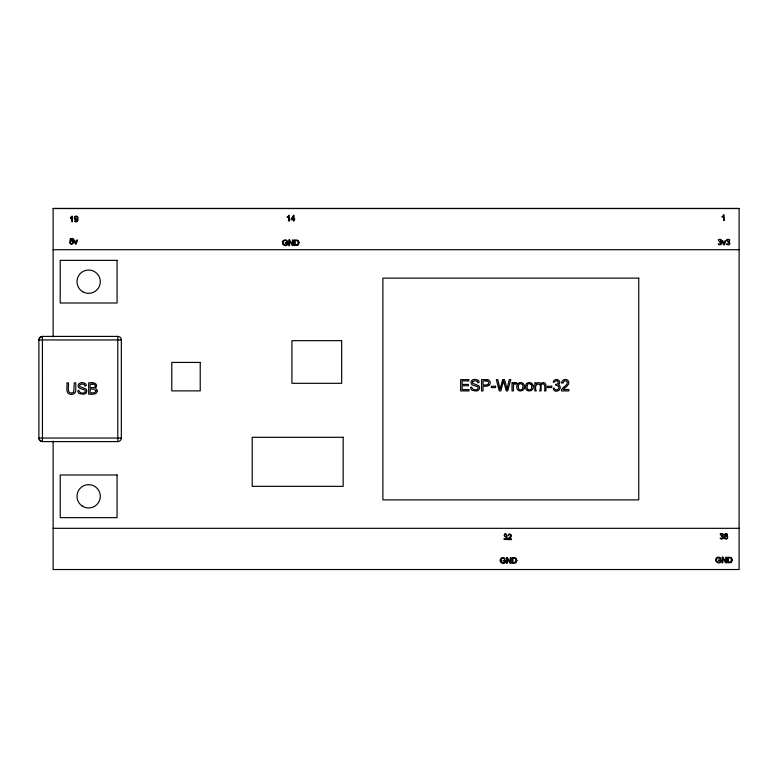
<?xml version="1.0" encoding="UTF-8"?>
<svg xmlns="http://www.w3.org/2000/svg" width="778" height="778" viewBox="0 0 778 778"><rect width="100%" height="100%" fill="white"/><g stroke="black" fill="none" stroke-linecap="round" stroke-linejoin="round"><path stroke-width="1.17" d="M77.333 219.211C77.615 222.168 74.834 220.621 74.591 221.03A1.4 1.4 0 0 0 75.398 221.749L76.302 221.818A1.76 1.76 0 0 0 77.499 221.088M472.46 382.241L472.479 382.708A1.274 1.274 0 0 0 472.791 383.33L478.83 385.791A2.684 2.684 0 0 1 479.491 387.074L479.53 387.288A3.268 3.268 0 0 1 479.549 387.959A3.034 3.034 0 0 1 479.267 389.029A3.404 3.404 0 0 1 478.908 389.622A3.161 3.161 0 0 1 478.421 390.138L477.799 390.556A4.629 4.629 0 0 1 476.535 391.003L472.334 390.41A3.579 3.579 0 0 1 471.205 389.292A3.88 3.88 0 0 1 470.632 387.775C471.808 385.557 472.042 388.903 473.403 389.389A3.871 3.871 0 0 0 474.629 389.768L475.086 389.817A5.232 5.232 0 0 0 475.737 389.797L476.126 389.749A3.413 3.413 0 0 0 476.992 389.486L477.517 389.156A1.712 1.712 0 0 0 477.799 388.844A1.692 1.692 0 0 0 478.11 387.609A1.459 1.459 0 0 0 477.634 386.744L472.985 385.168A3.909 3.909 0 0 1 472.236 384.779L471.769 384.39A2.577 2.577 0 0 1 471.021 382.727A2.908 2.908 0 0 1 471.38 381.113L471.497 380.928A2.772 2.772 0 0 1 472.1 380.267L472.917 379.79A5.008 5.008 0 0 1 474.162 379.46L474.706 379.411A7.109 7.109 0 0 1 475.591 379.431L477.848 380.16A3.024 3.024 0 0 1 478.674 380.987A3.326 3.326 0 0 1 479.17 382.28L477.789 382.834L477.429 381.716A1.906 1.906 0 0 0 476.836 381.113L474.415 380.743L472.693 381.619M504.941 536.324C505.107 536.801 507.966 538.211 505.476 539.125C503.638 537.647 502.802 539.533 505.953 539.621C508.744 538.502 505.175 529.799 504.261 535.507A1.07 1.07 0 0 1 505.321 534.311A1.07 1.07 0 0 1 506.371 535.527A1.07 1.07 0 0 1 505.029 536.412M555.764 384.342C554.86 386.277 559.304 384.809 558.789 387.609C558.964 389.593 556.124 390.819 554.87 389.224C551.865 385.266 553.362 392.54 557.058 391.081C559.8 390.984 561.463 387.065 559.226 385.275C557.058 384.857 561.055 383.204 559.479 381.376C558.633 379.401 555.735 378.964 554.169 380.316C551.641 383.982 554.578 381.765 556.338 380.705C558.059 380.432 559.051 382.951 557.583 383.894A2.898 2.898 0 0 1 555.988 384.351M719.358 241.559C719.679 241.997 722.295 243.66 719.835 244.36C717.51 242.464 717.763 245.527 720.778 244.662C723.044 242.979 719.806 242.094 721.284 240.986C722.412 238.554 716.801 238.982 718.678 240.742A1.07 1.07 0 0 1 719.738 239.546A1.07 1.07 0 0 1 720.788 240.762A1.07 1.07 0 0 1 719.446 241.647M727.683 241.559C728.033 242.065 730.396 243.563 728.539 244.263C725.835 243.183 725.271 244.477 728.519 244.905C731.398 244.175 728.432 241.919 729.589 241.034C730.746 238.535 725.077 238.982 727.002 240.742A1.07 1.07 0 0 1 728.062 239.546A1.07 1.07 0 0 1 729.112 240.762A1.07 1.07 0 0 1 727.77 241.647M721.255 535.779C721.78 536.1 724.046 538.182 721.673 538.58C719.29 536.606 719.806 539.893 722.762 538.833C724.902 537.053 721.663 536.314 723.18 535.206C724.23 532.716 718.648 533.251 720.574 534.953A1.07 1.07 0 0 1 721.644 533.766A1.07 1.07 0 0 1 722.684 534.982A1.07 1.07 0 0 1 721.352 535.857M522.942 387.668L522.787 388.28A2.441 2.441 0 0 1 522.33 389.117A2.305 2.305 0 0 1 518.877 389.117A4.211 4.211 0 0 1 518.44 385.791M531.705 387.668L531.559 388.28A2.441 2.441 0 0 1 531.092 389.117A2.305 2.305 0 0 1 527.649 389.117M70.623 240.742L70.924 239.254L73.181 239.254L73.181 238.574L70.37 238.574L69.826 241.481L70.477 241.588A1.255 1.255 0 0 1 72.451 241.559A1.255 1.255 0 0 1 72.043 243.485A1.255 1.255 0 0 1 70.263 242.658M506.974 389.331L509.308 379.615L510.806 379.615L507.713 390.916L506.274 390.916L503.59 381.162M503.541 380.977L500.818 390.916L499.301 390.916L496.306 379.615L497.832 379.615L500.03 389.331L502.685 379.615L504.484 379.615L506.099 385.343A30.478 30.478 0 0 1 506.984 389.331M518.294 385.752L518.333 385.596A2.606 2.606 0 0 1 518.79 384.585A2.305 2.305 0 0 1 522.32 384.488M527.066 385.752L527.095 385.596A2.606 2.606 0 0 1 527.562 384.585A2.305 2.305 0 0 1 531.092 384.488M516.436 382.971L515.96 384.244A1.731 1.731 0 0 0 513.383 385.032M73.735 392.044L74.27 382.864L75.767 382.864L75.767 389.399A8.286 8.286 0 0 1 75.427 392.122C74.513 394.193 71.936 394.689 69.913 394.232C64.973 393.221 67.618 385.674 66.889 382.864L68.386 382.864C69.252 384.799 66.276 393.075 71.226 392.997A6.243 6.243 0 0 0 71.625 392.987L73.044 392.647A1.945 1.945 0 0 0 73.57 392.248M77.499 221.088L77.654 220.826A2.684 2.684 0 0 0 77.839 220.359L78.004 219.308A8.85 8.85 0 0 0 78.024 218.54L77.888 217.509A2.149 2.149 0 0 0 77.654 216.936M540.846 384.021L541.517 383.253A2.772 2.772 0 0 1 543.18 382.562C547.391 382.241 545.738 389.039 545.893 390.916L544.522 390.916C545.096 389.224 545.485 381.697 541.634 384.361M566.656 384.517L567.454 382.338L566.209 380.85L564.079 381.055L563.146 383.039L561.726 382.834M84.666 392.404L84.141 392.734A3.413 3.413 0 0 1 83.275 392.997L82.886 393.046A5.232 5.232 0 0 1 82.235 393.065L81.778 393.016A3.871 3.871 0 0 1 80.552 392.637C79.191 392.141 78.957 388.806 77.781 391.023A3.88 3.88 0 0 0 78.354 392.54A3.579 3.579 0 0 0 79.482 393.658L83.693 394.261A4.629 4.629 0 0 0 84.948 393.814L85.57 393.396M286.917 241.686C288.784 239.021 281.043 239.264 282.472 243.174C282.404 246.577 289.124 246.519 287.666 242.687L285.283 242.687L285.283 243.339L286.936 243.339C287.325 246.597 281.607 244.535 283.416 241.657A1.916 1.916 0 0 1 286.994 241.657M70.428 242.619L69.709 242.687A1.848 1.848 0 0 0 72.889 243.621A1.926 1.926 0 0 0 70.526 240.587M53.118 336.903L53.118 208.475L739.1 208.475L739.1 569.525L53.118 569.525L53.118 441.097M53.118 208.504L739.1 208.504M723.841 214.854L724.289 220.534L723.598 220.534L723.598 216.109A4.289 4.289 0 0 1 722.208 216.926M288.91 215.341L289.358 221.03L288.667 221.03L288.667 216.595A4.289 4.289 0 0 1 287.276 217.412M53.118 249.699L739.1 249.699M117.789 336.407L42.42 336.407L42.45 441.593L117.789 441.593A3.55 3.55 0 0 0 121.339 438.043L121.339 339.957A3.55 3.55 0 0 0 117.789 336.407L117.789 441.583M121.329 339.957L38.91 339.957L39.911 337.477L42.382 336.407A3.55 3.55 0 0 0 38.9 339.957L38.9 438.15L39.97 440.581L42.42 441.593A3.55 3.55 0 0 1 38.9 438.043L121.329 438.043M563.389 389.545L568.913 389.545L568.913 390.916L561.463 390.916A2.529 2.529 0 0 1 561.619 389.934M53.118 528.32L739.1 528.32M486.075 380.909L483.06 380.909L483.06 384.954L485.978 384.954A4.794 4.794 0 0 0 487.349 384.799L487.68 384.653A1.605 1.605 0 0 0 488.107 384.342M731.349 558.614L731.174 561.697L728.5 562.212L728.5 557.855L729.676 557.855A2.383 2.383 0 0 1 731.524 558.419M515.833 559.09L515.658 562.173L512.974 562.679L512.974 558.322L514.161 558.322A2.383 2.383 0 0 1 516.009 558.886M298.062 241.326L297.886 244.409L295.202 244.914L295.202 240.567L296.389 240.567A2.383 2.383 0 0 1 298.237 241.122M533.095 385.557C535.283 391.13 525.627 393.435 525.558 387.308A7.498 7.498 0 0 1 525.568 386.258L525.947 384.633A3.307 3.307 0 0 1 526.939 383.35M524.323 385.557C526.511 391.12 516.864 393.435 516.796 387.308A7.498 7.498 0 0 1 516.796 386.258L517.175 384.633A3.307 3.307 0 0 1 518.167 383.35M722.217 216.945L722.217 216.274A3.482 3.482 0 0 0 723.88 214.874M536.061 383.924L536.061 382.698L534.826 382.698L534.826 390.916L536.207 390.916C532.706 382.786 543.491 380.86 539.679 390.916L541.07 390.916L541.07 386.189A2.752 2.752 0 0 1 541.566 384.313M287.286 217.432L287.286 216.761A3.482 3.482 0 0 0 288.949 215.36M70.458 217.47L70.458 218.141M561.453 389.836A9.958 9.958 0 0 1 564.42 386.792M566.676 384.536A21.006 21.006 0 0 1 564.322 386.656M561.609 382.815A3.812 3.812 0 0 1 567.969 380.432C570.712 383.486 566.695 386.588 564.449 388.339A5.446 5.446 0 0 0 563.369 389.535M536.266 384.021A2.684 2.684 0 0 1 541.002 383.933M526.969 383.379A3.871 3.871 0 0 1 533.154 385.548M527.552 389.175A4.211 4.211 0 0 1 527.202 385.791M531.199 384.429A4.143 4.143 0 0 1 531.578 387.629M518.197 383.379A3.871 3.871 0 0 1 524.391 385.548M522.427 384.429A4.143 4.143 0 0 1 522.806 387.629M514.141 382.757A3.754 3.754 0 0 0 513.295 384.001L513.247 382.698L512.002 382.698L512.002 390.916L513.383 390.916L513.383 386.637A5.456 5.456 0 0 1 513.577 385.12M514.141 382.698A2.246 2.246 0 0 1 516.368 383.048M487.543 379.703A10.085 10.085 0 0 0 486.094 379.625L481.572 379.615L481.572 390.916L483.06 390.916L483.06 386.258L487.31 386.16L489.265 385.266A3.316 3.316 0 0 0 487.573 379.586M488.02 384.254A1.964 1.964 0 0 0 487.349 380.996A7.177 7.177 0 0 0 486.075 380.938M472.47 382.329A1.274 1.274 0 0 1 472.674 381.765M84.685 392.384A1.692 1.692 0 0 0 85.259 390.857A1.459 1.459 0 0 0 84.792 389.992L80.134 388.416A3.909 3.909 0 0 1 79.385 388.028L78.918 387.639A2.577 2.577 0 0 1 78.17 385.976A2.908 2.908 0 0 1 78.539 384.361L78.646 384.176A2.772 2.772 0 0 1 79.249 383.515L80.066 383.039A5.008 5.008 0 0 1 81.311 382.708L81.855 382.659A7.109 7.109 0 0 1 82.74 382.679L85.006 383.408A3.024 3.024 0 0 1 85.823 384.235A3.326 3.326 0 0 1 86.329 385.528L84.938 386.083L84.588 384.964A1.906 1.906 0 0 0 83.985 384.371L81.564 383.992L79.842 384.867A1.41 1.41 0 0 0 79.609 385.489L79.628 385.956A1.274 1.274 0 0 0 79.94 386.578L85.979 389.039A2.684 2.684 0 0 1 86.64 390.323L86.679 390.537A3.268 3.268 0 0 1 86.708 391.208A3.034 3.034 0 0 1 85.619 393.308M86.426 392.277A3.404 3.404 0 0 1 86.057 392.871M70.458 218.132A4.289 4.289 0 0 0 71.848 217.305L71.848 221.74L72.539 221.74L72.091 216.051A3.482 3.482 0 0 1 70.438 217.412M77.333 219.085A1.605 1.605 0 0 1 75.651 219.785A1.527 1.527 0 0 1 75.058 219.532A1.77 1.77 0 0 1 74.688 219.172A1.673 1.673 0 0 1 74.435 218.715L74.445 217.188A1.721 1.721 0 0 1 75.077 216.362A1.644 1.644 0 0 1 75.719 216.089L76.088 216.051A1.721 1.721 0 0 1 77.537 216.887M507.869 539.125A1.264 1.264 0 0 0 507.791 539.611L511.516 539.611L511.516 538.93L508.754 538.93A2.723 2.723 0 0 1 509.24 538.376C512.887 537.423 511.097 531.714 508.092 534.865C508.044 537.034 508.938 533.737 510.261 534.622C511.593 535.497 510.105 536.839 509.23 537.501A4.979 4.979 0 0 0 507.791 539.076M725.213 536.052A1.43 1.43 0 0 1 724.979 533.941A1.43 1.43 0 0 1 727.099 533.922A1.43 1.43 0 0 1 726.885 536.042M726.885 535.906A1.682 1.682 0 0 1 727.323 538.464A1.682 1.682 0 0 1 724.736 538.444A1.682 1.682 0 0 1 725.213 535.896M299.122 242.707L298.003 245.235L294.463 245.566L294.463 239.916L298.003 240.237L299.122 242.707M516.893 560.471L515.804 562.971L512.235 563.33L512.235 557.68L515.775 557.991L516.893 560.471M732.409 560.004L731.33 562.504L727.751 562.854L727.751 557.204L731.301 557.525L732.409 560.004M500.993 560.423C500.283 562.941 505.185 563.817 504.708 561.103L503.055 561.103L503.055 560.452L505.437 560.452C506.527 565.956 497.599 562.776 500.711 558.73C501.44 556.474 506.556 557.943 504.679 559.45A1.916 1.916 0 0 0 501.168 559.421L500.993 560.345M716.519 559.956C715.799 562.475 720.7 563.35 720.234 560.637L718.571 560.637L718.571 559.985L720.963 559.985C722.11 565.324 713.29 562.533 716.13 558.429C716.723 555.988 722.091 557.398 720.204 558.974A1.916 1.916 0 0 0 716.694 558.944L716.519 559.878M95.636 390.906L95.149 392.229L93.982 392.802A5.193 5.193 0 0 1 93.292 392.851L90.151 392.861L90.151 388.961L94.478 389.175L95.636 390.906M97.182 390.916C97.201 395.117 91.123 394.251 88.663 394.164L88.663 382.864C90.997 382.406 97.231 382.183 96.579 386.316C94.138 388.572 96.861 388.3 97.182 390.916M726.963 534.846C725.748 537.977 724.308 532.152 726.963 534.846M75.738 243.29L74.591 240.042L73.861 240.042L75.417 244.156L76.059 244.156L77.606 240.042L76.896 240.042L75.719 243.281M723.948 243.991L725.106 240.742L725.816 240.742L724.269 244.846L723.628 244.846L722.072 240.742L722.801 240.742L723.958 243.942M293.481 215.37L290.914 219.688L293.355 219.688L293.355 221.03L294.045 221.03L294.813 219.036L294.045 219.036L294.045 215.37L293.481 215.37M293.355 216.527L291.594 219.036L293.355 219.036L293.355 216.527M289.533 239.916L288.764 239.916L288.764 245.566L289.484 245.566L289.484 241.19L292.44 245.566L293.209 245.566L293.209 239.916L292.489 239.916L292.489 244.292L289.533 239.916M117.079 260.358L60.217 260.358L60.217 303.002L117.079 303.002L117.079 260.358M638.748 278.125L382.883 278.125L382.883 499.875L638.748 499.875L638.748 278.125M341.668 340.667L291.915 340.667L291.915 383.311L341.668 383.311L341.668 340.667M200.228 362.431L171.792 362.431L171.792 390.867L200.228 390.867L200.228 362.431M468.794 379.615L460.644 379.615L460.644 390.916L469.056 390.916L469.056 389.613L462.132 389.613L462.132 385.703L468.375 385.703L468.375 384.41L462.132 384.41L462.132 380.909L468.794 380.909L468.794 379.615M92.407 384.157L90.151 384.157L90.151 387.658L92.592 387.658A6.195 6.195 0 0 0 94.021 387.551A1.702 1.702 0 0 0 94.002 384.254A7.906 7.906 0 0 0 92.407 384.186M495.596 386.258L491.336 386.258L491.336 387.561L495.596 387.561L495.596 386.258M551.699 386.258L547.44 386.258L547.44 387.561L551.699 387.561L551.699 386.258M343.176 437.304L252.198 437.304L252.198 486.347L343.176 486.347L343.176 437.304M117.079 474.998L60.217 474.998L60.217 517.642L117.079 517.642L117.079 474.998M722.82 557.204L722.052 557.204L722.052 562.854L722.772 562.854L722.772 558.478L725.738 562.854L726.496 562.854L726.496 557.204L725.786 557.204L725.786 561.59L722.82 557.204M507.305 557.68L506.536 557.68L506.536 563.33L507.256 563.33L507.256 558.944L510.212 563.33L510.981 563.33L510.981 557.68L510.261 557.68L510.261 562.056L507.305 557.68M82.818 291.779A11.66 11.66 0 0 0 100.304 281.685A11.66 11.66 0 0 0 82.818 271.59A11.66 11.66 0 0 0 82.818 291.779M82.118 505.972A11.66 11.66 0 0 0 100.274 497.152A11.66 11.66 0 0 0 83.557 485.832A11.66 11.66 0 0 0 82.118 505.972M75.515 219.007A1.245 1.245 0 0 0 77.382 217.937A1.245 1.245 0 0 0 75.524 216.858A1.245 1.245 0 0 0 75.515 219.007M725.456 538.444A1.167 1.167 0 0 0 727.216 537.452A1.167 1.167 0 0 0 725.475 536.421A1.167 1.167 0 0 0 725.456 538.444"/></g></svg>
